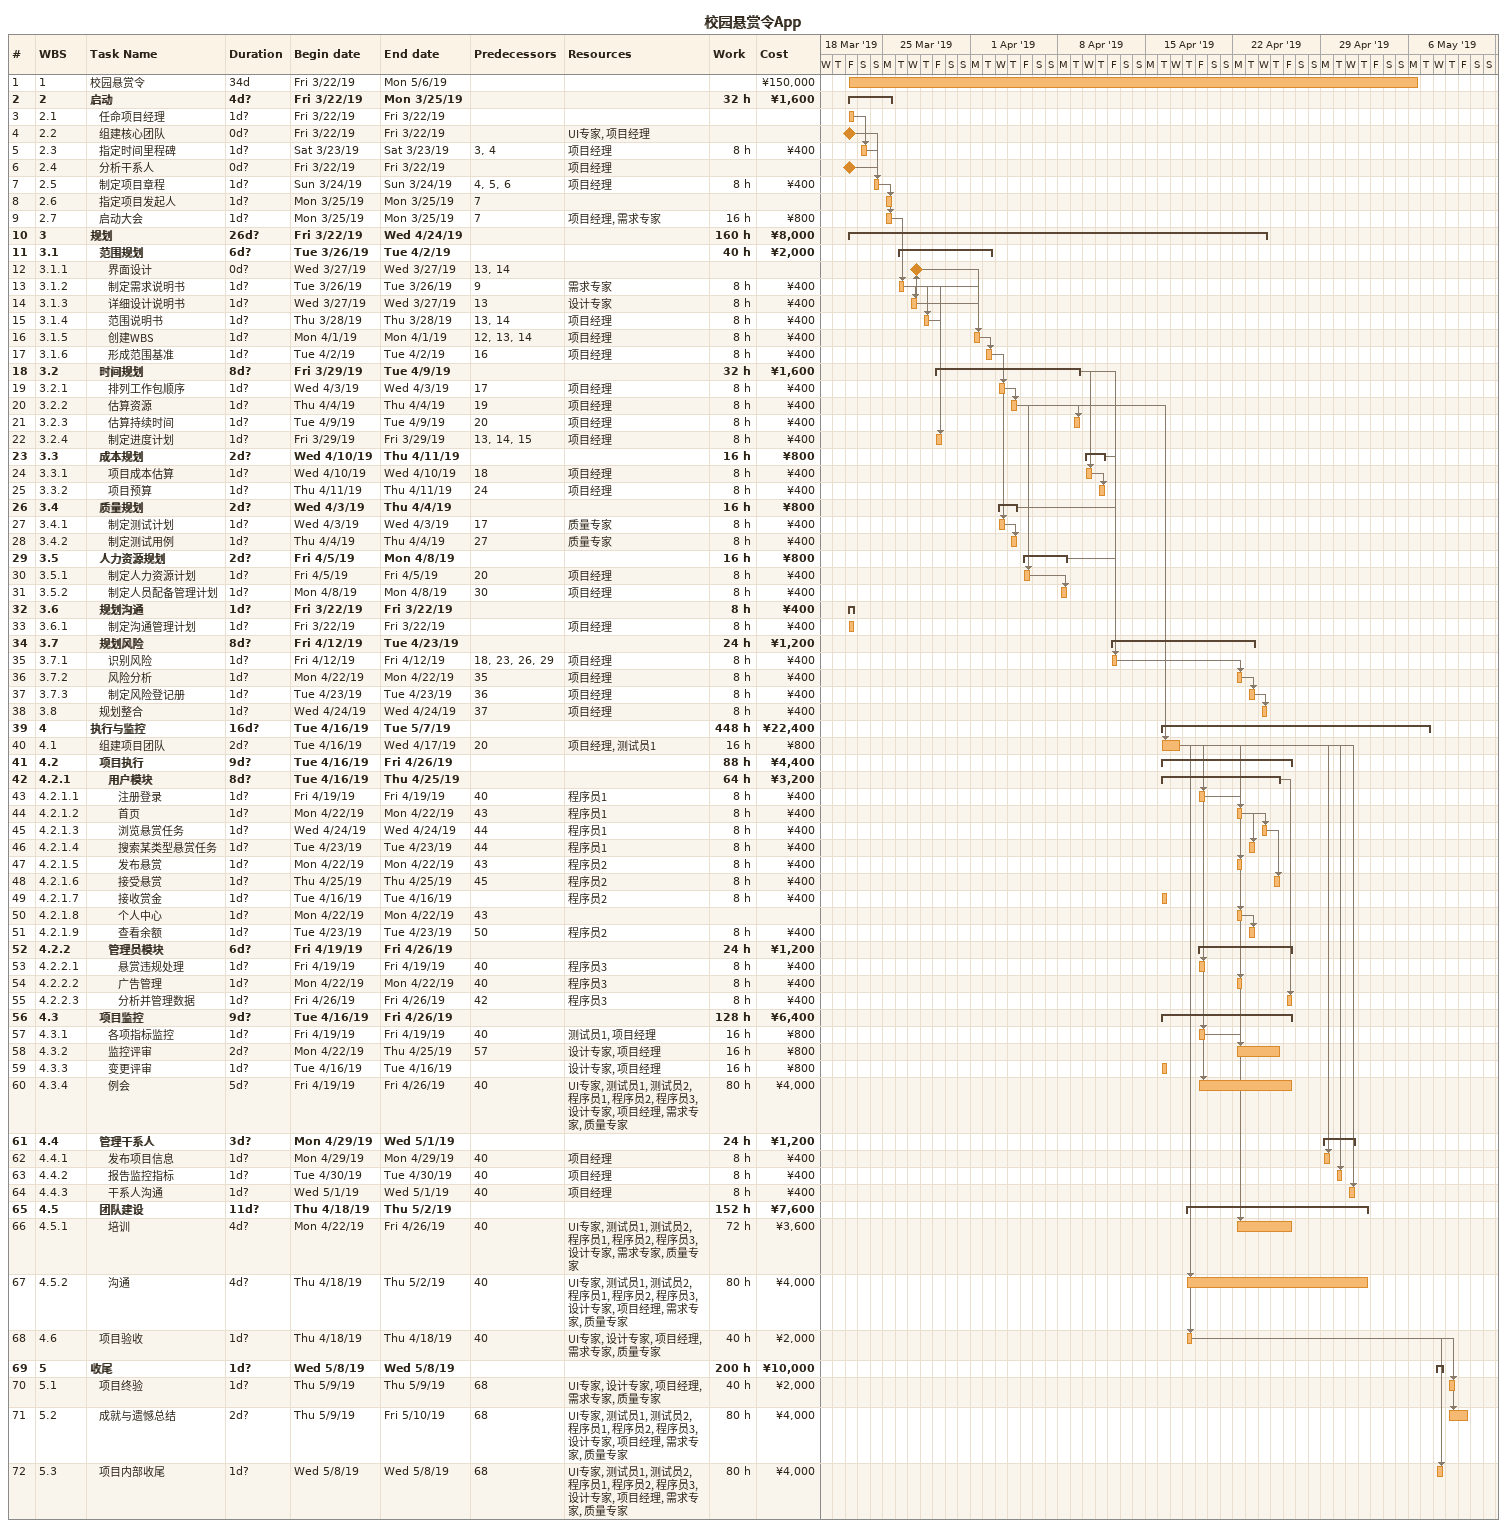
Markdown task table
校园悬赏令App

| ID | WBS | Task | Duration | Start | Finish | Predecessors | Resources | Work (h) | Cost (¥) |
|---|---|---|---|---|---|---|---|---|---|
| 1 | 1 | 校园悬赏令 | 34d | 2019-03-22 | 2019-05-06 |  |  |  | 150000 |
| 2 | 2 | **启动** | 4d? | 2019-03-22 | 2019-03-25 |  |  | 32 | 1600 |
| 3 | 2.1 | 任命项目经理 | 1d? | 2019-03-22 | 2019-03-22 |  |  |  |  |
| 4 | 2.2 | 组建核心团队 | 0d? | 2019-03-22 | 2019-03-22 |  | UI专家, 项目经理 |  |  |
| 5 | 2.3 | 指定时间里程碑 | 1d? | 2019-03-23 | 2019-03-23 | 3, 4 | 项目经理 | 8 | 400 |
| 6 | 2.4 | 分析干系人 | 0d? | 2019-03-22 | 2019-03-22 |  | 项目经理 |  |  |
| 7 | 2.5 | 制定项目章程 | 1d? | 2019-03-24 | 2019-03-24 | 4, 5, 6 | 项目经理 | 8 | 400 |
| 8 | 2.6 | 指定项目发起人 | 1d? | 2019-03-25 | 2019-03-25 | 7 |  |  |  |
| 9 | 2.7 | 启动大会 | 1d? | 2019-03-25 | 2019-03-25 | 7 | 项目经理, 需求专家 | 16 | 800 |
| 10 | 3 | **规划** | 26d? | 2019-03-22 | 2019-04-24 |  |  | 160 | 8000 |
| 11 | 3.1 | **范围规划** | 6d? | 2019-03-26 | 2019-04-02 |  |  | 40 | 2000 |
| 12 | 3.1.1 | 界面设计 | 0d? | 2019-03-27 | 2019-03-27 | 13, 14 |  |  |  |
| 13 | 3.1.2 | 制定需求说明书 | 1d? | 2019-03-26 | 2019-03-26 | 9 | 需求专家 | 8 | 400 |
| 14 | 3.1.3 | 详细设计说明书 | 1d? | 2019-03-27 | 2019-03-27 | 13 | 设计专家 | 8 | 400 |
| 15 | 3.1.4 | 范围说明书 | 1d? | 2019-03-28 | 2019-03-28 | 13, 14 | 项目经理 | 8 | 400 |
| 16 | 3.1.5 | 创建WBS | 1d? | 2019-04-01 | 2019-04-01 | 12, 13, 14 | 项目经理 | 8 | 400 |
| 17 | 3.1.6 | 形成范围基准 | 1d? | 2019-04-02 | 2019-04-02 | 16 | 项目经理 | 8 | 400 |
| 18 | 3.2 | **时间规划** | 8d? | 2019-03-29 | 2019-04-09 |  |  | 32 | 1600 |
| 19 | 3.2.1 | 排列工作包顺序 | 1d? | 2019-04-03 | 2019-04-03 | 17 | 项目经理 | 8 | 400 |
| 20 | 3.2.2 | 估算资源 | 1d? | 2019-04-04 | 2019-04-04 | 19 | 项目经理 | 8 | 400 |
| 21 | 3.2.3 | 估算持续时间 | 1d? | 2019-04-09 | 2019-04-09 | 20 | 项目经理 | 8 | 400 |
| 22 | 3.2.4 | 制定进度计划 | 1d? | 2019-03-29 | 2019-03-29 | 13, 14, 15 | 项目经理 | 8 | 400 |
| 23 | 3.3 | **成本规划** | 2d? | 2019-04-10 | 2019-04-11 |  |  | 16 | 800 |
| 24 | 3.3.1 | 项目成本估算 | 1d? | 2019-04-10 | 2019-04-10 | 18 | 项目经理 | 8 | 400 |
| 25 | 3.3.2 | 项目预算 | 1d? | 2019-04-11 | 2019-04-11 | 24 | 项目经理 | 8 | 400 |
| 26 | 3.4 | **质量规划** | 2d? | 2019-04-03 | 2019-04-04 |  |  | 16 | 800 |
| 27 | 3.4.1 | 制定测试计划 | 1d? | 2019-04-03 | 2019-04-03 | 17 | 质量专家 | 8 | 400 |
| 28 | 3.4.2 | 制定测试用例 | 1d? | 2019-04-04 | 2019-04-04 | 27 | 质量专家 | 8 | 400 |
| 29 | 3.5 | **人力资源规划** | 2d? | 2019-04-05 | 2019-04-08 |  |  | 16 | 800 |
| 30 | 3.5.1 | 制定人力资源计划 | 1d? | 2019-04-05 | 2019-04-05 | 20 | 项目经理 | 8 | 400 |
| 31 | 3.5.2 | 制定人员配备管理计划 | 1d? | 2019-04-08 | 2019-04-08 | 30 | 项目经理 | 8 | 400 |
| 32 | 3.6 | **规划沟通** | 1d? | 2019-03-22 | 2019-03-22 |  |  | 8 | 400 |
| 33 | 3.6.1 | 制定沟通管理计划 | 1d? | 2019-03-22 | 2019-03-22 |  | 项目经理 | 8 | 400 |
| 34 | 3.7 | **规划风险** | 8d? | 2019-04-12 | 2019-04-23 |  |  | 24 | 1200 |
| 35 | 3.7.1 | 识别风险 | 1d? | 2019-04-12 | 2019-04-12 | 18, 23, 26, 29 | 项目经理 | 8 | 400 |
| 36 | 3.7.2 | 风险分析 | 1d? | 2019-04-22 | 2019-04-22 | 35 | 项目经理 | 8 | 400 |
| 37 | 3.7.3 | 制定风险登记册 | 1d? | 2019-04-23 | 2019-04-23 | 36 | 项目经理 | 8 | 400 |
| 38 | 3.8 | 规划整合 | 1d? | 2019-04-24 | 2019-04-24 | 37 | 项目经理 | 8 | 400 |
| 39 | 4 | **执行与监控** | 16d? | 2019-04-16 | 2019-05-07 |  |  | 448 | 22400 |
| 40 | 4.1 | 组建项目团队 | 2d? | 2019-04-16 | 2019-04-17 | 20 | 项目经理, 测试员1 | 16 | 800 |
| 41 | 4.2 | **项目执行** | 9d? | 2019-04-16 | 2019-04-26 |  |  | 88 | 4400 |
| 42 | 4.2.1 | **用户模块** | 8d? | 2019-04-16 | 2019-04-25 |  |  | 64 | 3200 |
| 43 | 4.2.1.1 | 注册登录 | 1d? | 2019-04-19 | 2019-04-19 | 40 | 程序员1 | 8 | 400 |
| 44 | 4.2.1.2 | 首页 | 1d? | 2019-04-22 | 2019-04-22 | 43 | 程序员1 | 8 | 400 |
| 45 | 4.2.1.3 | 浏览悬赏任务 | 1d? | 2019-04-24 | 2019-04-24 | 44 | 程序员1 | 8 | 400 |
| 46 | 4.2.1.4 | 搜索某类型悬赏任务 | 1d? | 2019-04-23 | 2019-04-23 | 44 | 程序员1 | 8 | 400 |
| 47 | 4.2.1.5 | 发布悬赏 | 1d? | 2019-04-22 | 2019-04-22 | 43 | 程序员2 | 8 | 400 |
| 48 | 4.2.1.6 | 接受悬赏 | 1d? | 2019-04-25 | 2019-04-25 | 45 | 程序员2 | 8 | 400 |
| 49 | 4.2.1.7 | 接收赏金 | 1d? | 2019-04-16 | 2019-04-16 |  | 程序员2 | 8 | 400 |
| 50 | 4.2.1.8 | 个人中心 | 1d? | 2019-04-22 | 2019-04-22 | 43 |  |  |  |
| 51 | 4.2.1.9 | 查看余额 | 1d? | 2019-04-23 | 2019-04-23 | 50 | 程序员2 | 8 | 400 |
| 52 | 4.2.2 | **管理员模块** | 6d? | 2019-04-19 | 2019-04-26 |  |  | 24 | 1200 |
| 53 | 4.2.2.1 | 悬赏违规处理 | 1d? | 2019-04-19 | 2019-04-19 | 40 | 程序员3 | 8 | 400 |
| 54 | 4.2.2.2 | 广告管理 | 1d? | 2019-04-22 | 2019-04-22 | 40 | 程序员3 | 8 | 400 |
| 55 | 4.2.2.3 | 分析并管理数据 | 1d? | 2019-04-26 | 2019-04-26 | 42 | 程序员3 | 8 | 400 |
| 56 | 4.3 | **项目监控** | 9d? | 2019-04-16 | 2019-04-26 |  |  | 128 | 6400 |
| 57 | 4.3.1 | 各项指标监控 | 1d? | 2019-04-19 | 2019-04-19 | 40 | 测试员1, 项目经理 | 16 | 800 |
| 58 | 4.3.2 | 监控评审 | 2d? | 2019-04-22 | 2019-04-25 | 57 | 设计专家, 项目经理 | 16 | 800 |
| 59 | 4.3.3 | 变更评审 | 1d? | 2019-04-16 | 2019-04-16 |  | 设计专家, 项目经理 | 16 | 800 |
| 60 | 4.3.4 | 例会 | 5d? | 2019-04-19 | 2019-04-26 | 40 | UI专家, 测试员1, 测试员2, 程序员1, 程序员2, 程序员3, 设计专家, 项目经理, 需求专家, 质量专家 | 80 | 4000 |
| 61 | 4.4 | **管理干系人** | 3d? | 2019-04-29 | 2019-05-01 |  |  | 24 | 1200 |
| 62 | 4.4.1 | 发布项目信息 | 1d? | 2019-04-29 | 2019-04-29 | 40 | 项目经理 | 8 | 400 |
| 63 | 4.4.2 | 报告监控指标 | 1d? | 2019-04-30 | 2019-04-30 | 40 | 项目经理 | 8 | 400 |
| 64 | 4.4.3 | 干系人沟通 | 1d? | 2019-05-01 | 2019-05-01 | 40 | 项目经理 | 8 | 400 |
| 65 | 4.5 | **团队建设** | 11d? | 2019-04-18 | 2019-05-02 |  |  | 152 | 7600 |
| 66 | 4.5.1 | 培训 | 4d? | 2019-04-22 | 2019-04-26 | 40 | UI专家, 测试员1, 测试员2, 程序员1, 程序员2, 程序员3, 设计专家, 需求专家, 质量专家 | 72 | 3600 |
| 67 | 4.5.2 | 沟通 | 4d? | 2019-04-18 | 2019-05-02 | 40 | UI专家, 测试员1, 测试员2, 程序员1, 程序员2, 程序员3, 设计专家, 项目经理, 需求专家, 质量专家 | 80 | 4000 |
| 68 | 4.6 | 项目验收 | 1d? | 2019-04-18 | 2019-04-18 | 40 | UI专家, 设计专家, 项目经理, 需求专家, 质量专家 | 40 | 2000 |
| 69 | 5 | **收尾** | 1d? | 2019-05-08 | 2019-05-08 |  |  | 200 | 10000 |
| 70 | 5.1 | 项目终验 | 1d? | 2019-05-09 | 2019-05-09 | 68 | UI专家, 设计专家, 项目经理, 需求专家, 质量专家 | 40 | 2000 |
| 71 | 5.2 | 成就与遗憾总结 | 2d? | 2019-05-09 | 2019-05-10 | 68 | UI专家, 测试员1, 测试员2, 程序员1, 程序员2, 程序员3, 设计专家, 项目经理, 需求专家, 质量专家 | 80 | 4000 |
| 72 | 5.3 | 项目内部收尾 | 1d? | 2019-05-08 | 2019-05-08 | 68 | UI专家, 测试员1, 测试员2, 程序员1, 程序员2, 程序员3, 设计专家, 项目经理, 需求专家, 质量专家 | 80 | 4000 |
